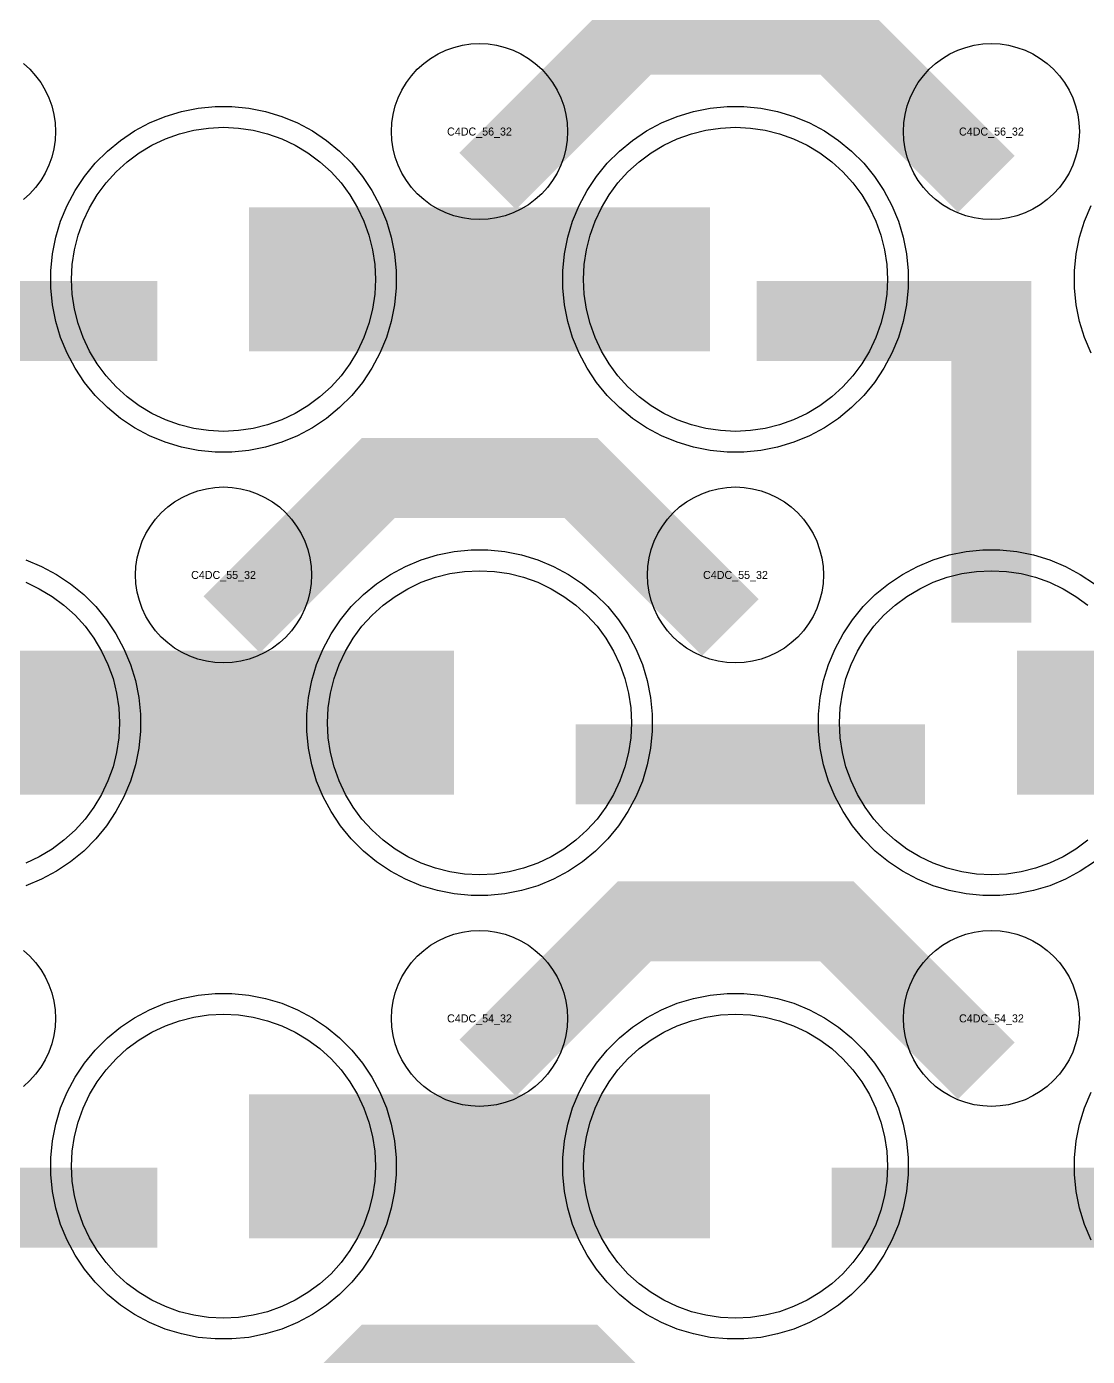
# Model space of a CAD drawing. Extents: x -11880 to 11880, y -14992 to 14992.
# Drawn here: x -1821.5 to -1490, y -7416.5 to -7001 of the extents above; entities that cross this region are included whole.
import ezdxf
from ezdxf.enums import TextEntityAlignment as Align

# ---------------------------------------------------------------- set-up
doc = ezdxf.new("R2010")
doc.units = 0
doc.header["$MEASUREMENT"] = 0
for name, color, linetype in [('GDS_775_DT_237', 138, 'CONTINUOUS'), ('RDL1_FS', 34, 'CONTINUOUS'), ('RDL_BS', 160, 'CONTINUOUS')]:
    doc.layers.add(name, color=color, linetype=linetype)

msp = doc.modelspace()

# ---------------------------------------------------------------- linework, layer by layer
at = {"layer": 'RDL1_FS', "color": 240, "true_color": 0xed1f24}
for points in [[(-1760, -7127.484), (-1764.657, -7127.255), (-1769.268, -7126.571), (-1773.791, -7125.439), (-1778.181, -7123.867), (-1782.395, -7121.875), (-1786.395, -7119.477), (-1790.14, -7116.699), (-1793.594, -7113.569), (-1796.724, -7110.115), (-1799.502, -7106.37), (-1801.9, -7102.37), (-1803.892, -7098.156), (-1805.464, -7093.766), (-1806.596, -7089.243), (-1807.28, -7084.632), (-1807.509, -7079.975), (-1807.28, -7075.318), (-1806.596, -7070.707), (-1805.464, -7066.184), (-1803.892, -7061.794), (-1801.9, -7057.58), (-1799.502, -7053.58), (-1796.724, -7049.835), (-1793.594, -7046.381), (-1790.14, -7043.251), (-1786.395, -7040.473), (-1782.395, -7038.075), (-1778.181, -7036.083), (-1773.791, -7034.511), (-1769.268, -7033.379), (-1764.657, -7032.695), (-1760, -7032.466), (-1755.343, -7032.695), (-1750.732, -7033.379), (-1746.209, -7034.511), (-1741.819, -7036.083), (-1737.605, -7038.075), (-1733.605, -7040.473), (-1729.86, -7043.251), (-1726.406, -7046.381), (-1723.276, -7049.835), (-1720.498, -7053.58), (-1718.1, -7057.58), (-1716.108, -7061.794), (-1714.536, -7066.184), (-1713.404, -7070.707), (-1712.72, -7075.318), (-1712.491, -7079.975), (-1712.72, -7084.632), (-1713.404, -7089.243), (-1714.536, -7093.766), (-1716.108, -7098.156), (-1718.1, -7102.37), (-1720.498, -7106.37), (-1723.276, -7110.115), (-1726.406, -7113.569), (-1729.86, -7116.699), (-1733.605, -7119.477), (-1737.605, -7121.875), (-1741.819, -7123.867), (-1746.209, -7125.439), (-1750.732, -7126.571), (-1755.343, -7127.255)], [(-1600, -7127.484), (-1604.657, -7127.255), (-1609.268, -7126.571), (-1613.791, -7125.439), (-1618.181, -7123.867), (-1622.395, -7121.875), (-1626.395, -7119.477), (-1630.14, -7116.699), (-1633.594, -7113.569), (-1636.724, -7110.115), (-1639.502, -7106.37), (-1641.9, -7102.37), (-1643.892, -7098.156), (-1645.464, -7093.766), (-1646.596, -7089.243), (-1647.28, -7084.632), (-1647.509, -7079.975), (-1647.28, -7075.318), (-1646.596, -7070.707), (-1645.464, -7066.184), (-1643.892, -7061.794), (-1641.9, -7057.58), (-1639.502, -7053.58), (-1636.724, -7049.835), (-1633.594, -7046.381), (-1630.14, -7043.251), (-1626.395, -7040.473), (-1622.395, -7038.075), (-1618.181, -7036.083), (-1613.791, -7034.511), (-1609.268, -7033.379), (-1604.657, -7032.695), (-1600, -7032.466), (-1595.343, -7032.695), (-1590.732, -7033.379), (-1586.209, -7034.511), (-1581.819, -7036.083), (-1577.605, -7038.075), (-1573.605, -7040.473), (-1569.86, -7043.251), (-1566.406, -7046.381), (-1563.276, -7049.835), (-1560.498, -7053.58), (-1558.1, -7057.58), (-1556.108, -7061.794), (-1554.536, -7066.184), (-1553.404, -7070.707), (-1552.72, -7075.318), (-1552.491, -7079.975), (-1552.72, -7084.632), (-1553.404, -7089.243), (-1554.536, -7093.766), (-1556.108, -7098.156), (-1558.1, -7102.37), (-1560.498, -7106.37), (-1563.276, -7110.115), (-1566.406, -7113.569), (-1569.86, -7116.699), (-1573.605, -7119.477), (-1577.605, -7121.875), (-1581.819, -7123.867), (-1586.209, -7125.439), (-1590.732, -7126.571), (-1595.343, -7127.255)], [(-1680, -7266.049), (-1684.657, -7265.82), (-1689.268, -7265.136), (-1693.791, -7264.004), (-1698.181, -7262.432), (-1702.395, -7260.44), (-1706.395, -7258.042), (-1710.14, -7255.264), (-1713.594, -7252.134), (-1716.724, -7248.68), (-1719.502, -7244.935), (-1721.9, -7240.935), (-1723.892, -7236.721), (-1725.464, -7232.331), (-1726.596, -7227.808), (-1727.28, -7223.197), (-1727.509, -7218.54), (-1727.28, -7213.883), (-1726.596, -7209.272), (-1725.464, -7204.749), (-1723.892, -7200.359), (-1721.9, -7196.145), (-1719.502, -7192.145), (-1716.724, -7188.4), (-1713.594, -7184.946), (-1710.14, -7181.816), (-1706.395, -7179.038), (-1702.395, -7176.64), (-1698.181, -7174.648), (-1693.791, -7173.076), (-1689.268, -7171.944), (-1684.657, -7171.26), (-1680, -7171.031), (-1675.343, -7171.26), (-1670.732, -7171.944), (-1666.209, -7173.076), (-1661.819, -7174.648), (-1657.605, -7176.64), (-1653.605, -7179.038), (-1649.86, -7181.816), (-1646.406, -7184.946), (-1643.276, -7188.4), (-1640.498, -7192.145), (-1638.1, -7196.145), (-1636.108, -7200.359), (-1634.536, -7204.749), (-1633.404, -7209.272), (-1632.72, -7213.883), (-1632.491, -7218.54), (-1632.72, -7223.197), (-1633.404, -7227.808), (-1634.536, -7232.331), (-1636.108, -7236.721), (-1638.1, -7240.935), (-1640.498, -7244.935), (-1643.276, -7248.68), (-1646.406, -7252.134), (-1649.86, -7255.264), (-1653.605, -7258.042), (-1657.605, -7260.44), (-1661.819, -7262.432), (-1666.209, -7264.004), (-1670.732, -7265.136), (-1675.343, -7265.82)]]:
    msp.add_lwpolyline(points, close=True, dxfattribs=at)
for points in [[(-1751.998, -7079.975, 45, 45, 0), (-1679.998, -7079.975, 45, 45, 0)], [(-1679.998, -7079.975, 45, 45, 0), (-1607.998, -7079.975, 45, 45, 0)], [(-1831.998, -7218.54, 45, 45, 0), (-1759.998, -7218.54, 45, 45, 0)], [(-1759.998, -7218.54, 45, 45, 0), (-1687.998, -7218.54, 45, 45, 0)], [(-1511.998, -7218.54, 45, 45, 0), (-1439.998, -7218.54, 45, 45, 0)]]:
    msp.add_lwpolyline(points, format="xyseb", dxfattribs=at)
for points in [[(-1489.86, -7255.264), (-1493.605, -7258.042), (-1497.605, -7260.44), (-1501.819, -7262.432), (-1506.209, -7264.004), (-1510.732, -7265.136), (-1515.343, -7265.82), (-1520, -7266.049), (-1524.657, -7265.82), (-1529.268, -7265.136), (-1533.791, -7264.004), (-1538.181, -7262.432), (-1542.395, -7260.44), (-1546.395, -7258.042), (-1550.14, -7255.264), (-1553.594, -7252.134), (-1556.724, -7248.68), (-1559.502, -7244.935), (-1561.9, -7240.935), (-1563.892, -7236.721), (-1565.464, -7232.331), (-1566.596, -7227.808), (-1567.28, -7223.197), (-1567.509, -7218.54), (-1567.28, -7213.883), (-1566.596, -7209.272), (-1565.464, -7204.749), (-1563.892, -7200.359), (-1561.9, -7196.145), (-1559.502, -7192.145), (-1556.724, -7188.4), (-1553.594, -7184.946), (-1550.14, -7181.816), (-1546.395, -7179.038), (-1542.395, -7176.64), (-1538.181, -7174.648), (-1533.791, -7173.076), (-1529.268, -7171.944), (-1524.657, -7171.26), (-1520, -7171.031), (-1515.343, -7171.26), (-1510.732, -7171.944), (-1506.209, -7173.076), (-1501.819, -7174.648), (-1497.605, -7176.64), (-1493.605, -7179.038), (-1489.86, -7181.816)], [(-1821.819, -7174.648), (-1817.605, -7176.64), (-1813.605, -7179.038), (-1809.86, -7181.816), (-1806.406, -7184.946), (-1803.276, -7188.4), (-1800.498, -7192.145), (-1798.1, -7196.145), (-1796.108, -7200.359), (-1794.536, -7204.749), (-1793.404, -7209.272), (-1792.72, -7213.883), (-1792.491, -7218.54), (-1792.72, -7223.197), (-1793.404, -7227.808), (-1794.536, -7232.331), (-1796.108, -7236.721), (-1798.1, -7240.935), (-1800.498, -7244.935), (-1803.276, -7248.68), (-1806.406, -7252.134), (-1809.86, -7255.264), (-1813.605, -7258.042), (-1817.605, -7260.44), (-1821.819, -7262.432)]]:
    msp.add_lwpolyline(points, dxfattribs=at)
at = {"layer": 'RDL1_FS'}
for points in [[(-1760, -7404.614), (-1764.657, -7404.385), (-1769.268, -7403.701), (-1773.791, -7402.569), (-1778.181, -7400.997), (-1782.395, -7399.005), (-1786.395, -7396.607), (-1790.14, -7393.829), (-1793.594, -7390.699), (-1796.724, -7387.245), (-1799.502, -7383.5), (-1801.9, -7379.5), (-1803.892, -7375.286), (-1805.464, -7370.896), (-1806.596, -7366.373), (-1807.28, -7361.762), (-1807.509, -7357.105), (-1807.28, -7352.448), (-1806.596, -7347.837), (-1805.464, -7343.314), (-1803.892, -7338.924), (-1801.9, -7334.71), (-1799.502, -7330.71), (-1796.724, -7326.965), (-1793.594, -7323.511), (-1790.14, -7320.381), (-1786.395, -7317.603), (-1782.395, -7315.205), (-1778.181, -7313.213), (-1773.791, -7311.641), (-1769.268, -7310.509), (-1764.657, -7309.825), (-1760, -7309.596), (-1755.343, -7309.825), (-1750.732, -7310.509), (-1746.209, -7311.641), (-1741.819, -7313.213), (-1737.605, -7315.205), (-1733.605, -7317.603), (-1729.86, -7320.381), (-1726.406, -7323.511), (-1723.276, -7326.965), (-1720.498, -7330.71), (-1718.1, -7334.71), (-1716.108, -7338.924), (-1714.536, -7343.314), (-1713.404, -7347.837), (-1712.72, -7352.448), (-1712.491, -7357.105), (-1712.72, -7361.762), (-1713.404, -7366.373), (-1714.536, -7370.896), (-1716.108, -7375.286), (-1718.1, -7379.5), (-1720.498, -7383.5), (-1723.276, -7387.245), (-1726.406, -7390.699), (-1729.86, -7393.829), (-1733.605, -7396.607), (-1737.605, -7399.005), (-1741.819, -7400.997), (-1746.209, -7402.569), (-1750.732, -7403.701), (-1755.343, -7404.385)], [(-1600, -7404.614), (-1604.657, -7404.385), (-1609.268, -7403.701), (-1613.791, -7402.569), (-1618.181, -7400.997), (-1622.395, -7399.005), (-1626.395, -7396.607), (-1630.14, -7393.829), (-1633.594, -7390.699), (-1636.724, -7387.245), (-1639.502, -7383.5), (-1641.9, -7379.5), (-1643.892, -7375.286), (-1645.464, -7370.896), (-1646.596, -7366.373), (-1647.28, -7361.762), (-1647.509, -7357.105), (-1647.28, -7352.448), (-1646.596, -7347.837), (-1645.464, -7343.314), (-1643.892, -7338.924), (-1641.9, -7334.71), (-1639.502, -7330.71), (-1636.724, -7326.965), (-1633.594, -7323.511), (-1630.14, -7320.381), (-1626.395, -7317.603), (-1622.395, -7315.205), (-1618.181, -7313.213), (-1613.791, -7311.641), (-1609.268, -7310.509), (-1604.657, -7309.825), (-1600, -7309.596), (-1595.343, -7309.825), (-1590.732, -7310.509), (-1586.209, -7311.641), (-1581.819, -7313.213), (-1577.605, -7315.205), (-1573.605, -7317.603), (-1569.86, -7320.381), (-1566.406, -7323.511), (-1563.276, -7326.965), (-1560.498, -7330.71), (-1558.1, -7334.71), (-1556.108, -7338.924), (-1554.536, -7343.314), (-1553.404, -7347.837), (-1552.72, -7352.448), (-1552.491, -7357.105), (-1552.72, -7361.762), (-1553.404, -7366.373), (-1554.536, -7370.896), (-1556.108, -7375.286), (-1558.1, -7379.5), (-1560.498, -7383.5), (-1563.276, -7387.245), (-1566.406, -7390.699), (-1569.86, -7393.829), (-1573.605, -7396.607), (-1577.605, -7399.005), (-1581.819, -7400.997), (-1586.209, -7402.569), (-1590.732, -7403.701), (-1595.343, -7404.385)]]:
    msp.add_lwpolyline(points, close=True, dxfattribs=at)
for points in [[(-1751.998, -7357.105, 45, 45, 0), (-1679.998, -7357.105, 45, 45, 0)], [(-1679.998, -7357.105, 45, 45, 0), (-1607.998, -7357.105, 45, 45, 0)]]:
    msp.add_lwpolyline(points, format="xyseb", dxfattribs=at)
at = {"layer": 'RDL_BS'}
for points in [[(-1677.438, -7049.289, 25, 25, 0), (-1631.623, -7003.474, 25, 25, 0), (-1598.07, -7003.474, 25, 25, 0)], [(-1521.599, -7050.188, 25, 25, 0), (-1568.313, -7003.474, 25, 25, 0), (-1598.071, -7003.474, 25, 25, 0)], [(-1520, -7110.957, 25, 25, 0), (-1520, -7156.577, 25, 25, 0)], [(-1757.438, -7187.854, 25, 25, 0), (-1711.623, -7142.039, 25, 25, 0), (-1678.07, -7142.039, 25, 25, 0)], [(-1601.599, -7188.753, 25, 25, 0), (-1648.313, -7142.039, 25, 25, 0), (-1678.071, -7142.039, 25, 25, 0)], [(-1677.438, -7326.419, 25, 25, 0), (-1631.623, -7280.604, 25, 25, 0), (-1598.07, -7280.604, 25, 25, 0)], [(-1521.599, -7327.318, 25, 25, 0), (-1568.313, -7280.604, 25, 25, 0), (-1598.071, -7280.604, 25, 25, 0)], [(-1889.984, -7370.118, 25, 25, 0), (-1780.719, -7370.118, 25, 25, 0)], [(-1569.984, -7370.118, 25, 25, 0), (-1460.719, -7370.118, 25, 25, 0)], [(-1757.438, -7464.984, 25, 25, 0), (-1711.623, -7419.169, 25, 25, 0), (-1678.07, -7419.169, 25, 25, 0)], [(-1601.599, -7465.883, 25, 25, 0), (-1648.313, -7419.169, 25, 25, 0), (-1678.071, -7419.169, 25, 25, 0)]]:
    msp.add_lwpolyline(points, format="xyseb", dxfattribs=at)
for points in [[(-1680, -7061.281), (-1682.693, -7061.149), (-1685.365, -7060.753), (-1687.984, -7060.096), (-1690.519, -7059.189), (-1692.956, -7058.037), (-1695.28, -7056.644), (-1697.443, -7055.041), (-1699.442, -7053.229), (-1701.254, -7051.23), (-1702.857, -7049.067), (-1704.25, -7046.743), (-1705.402, -7044.306), (-1706.309, -7041.771), (-1706.966, -7039.152), (-1707.362, -7036.48), (-1707.494, -7033.787), (-1707.362, -7031.094), (-1706.966, -7028.422), (-1706.309, -7025.803), (-1705.402, -7023.268), (-1704.25, -7020.831), (-1702.857, -7018.507), (-1701.254, -7016.344), (-1699.442, -7014.345), (-1697.443, -7012.533), (-1695.28, -7010.93), (-1692.956, -7009.537), (-1690.519, -7008.385), (-1687.984, -7007.478), (-1685.365, -7006.821), (-1682.693, -7006.425), (-1680, -7006.293), (-1677.307, -7006.425), (-1674.635, -7006.821), (-1672.016, -7007.478), (-1669.481, -7008.385), (-1667.044, -7009.537), (-1664.72, -7010.93), (-1662.557, -7012.533), (-1660.558, -7014.345), (-1658.746, -7016.344), (-1657.143, -7018.507), (-1655.75, -7020.831), (-1654.598, -7023.268), (-1653.691, -7025.803), (-1653.034, -7028.422), (-1652.638, -7031.094), (-1652.506, -7033.787), (-1652.638, -7036.48), (-1653.034, -7039.152), (-1653.691, -7041.771), (-1654.598, -7044.306), (-1655.75, -7046.743), (-1657.143, -7049.067), (-1658.746, -7051.23), (-1660.558, -7053.229), (-1662.557, -7055.041), (-1664.72, -7056.644), (-1667.044, -7058.037), (-1669.481, -7059.189), (-1672.016, -7060.096), (-1674.635, -7060.753), (-1677.307, -7061.149)], [(-1520, -7061.281), (-1522.693, -7061.149), (-1525.365, -7060.753), (-1527.984, -7060.096), (-1530.519, -7059.189), (-1532.956, -7058.037), (-1535.28, -7056.644), (-1537.443, -7055.041), (-1539.442, -7053.229), (-1541.254, -7051.23), (-1542.857, -7049.067), (-1544.25, -7046.743), (-1545.402, -7044.306), (-1546.309, -7041.771), (-1546.966, -7039.152), (-1547.362, -7036.48), (-1547.494, -7033.787), (-1547.362, -7031.094), (-1546.966, -7028.422), (-1546.309, -7025.803), (-1545.402, -7023.268), (-1544.25, -7020.831), (-1542.857, -7018.507), (-1541.254, -7016.344), (-1539.442, -7014.345), (-1537.443, -7012.533), (-1535.28, -7010.93), (-1532.956, -7009.537), (-1530.519, -7008.385), (-1527.984, -7007.478), (-1525.365, -7006.821), (-1522.693, -7006.425), (-1520, -7006.293), (-1517.307, -7006.425), (-1514.635, -7006.821), (-1512.016, -7007.478), (-1509.481, -7008.385), (-1507.044, -7009.537), (-1504.72, -7010.93), (-1502.557, -7012.533), (-1500.558, -7014.345), (-1498.746, -7016.344), (-1497.143, -7018.507), (-1495.75, -7020.831), (-1494.598, -7023.268), (-1493.691, -7025.803), (-1493.034, -7028.422), (-1492.638, -7031.094), (-1492.506, -7033.787), (-1492.638, -7036.48), (-1493.034, -7039.152), (-1493.691, -7041.771), (-1494.598, -7044.306), (-1495.75, -7046.743), (-1497.143, -7049.067), (-1498.746, -7051.23), (-1500.558, -7053.229), (-1502.557, -7055.041), (-1504.72, -7056.644), (-1507.044, -7058.037), (-1509.481, -7059.189), (-1512.016, -7060.096), (-1514.635, -7060.753), (-1517.307, -7061.149)], [(-1760, -7199.846), (-1762.693, -7199.714), (-1765.365, -7199.318), (-1767.984, -7198.661), (-1770.519, -7197.754), (-1772.956, -7196.602), (-1775.28, -7195.209), (-1777.443, -7193.606), (-1779.442, -7191.794), (-1781.254, -7189.795), (-1782.857, -7187.632), (-1784.25, -7185.308), (-1785.402, -7182.871), (-1786.309, -7180.336), (-1786.966, -7177.717), (-1787.362, -7175.045), (-1787.494, -7172.352), (-1787.362, -7169.659), (-1786.966, -7166.987), (-1786.309, -7164.368), (-1785.402, -7161.833), (-1784.25, -7159.396), (-1782.857, -7157.072), (-1781.254, -7154.909), (-1779.442, -7152.91), (-1777.443, -7151.098), (-1775.28, -7149.495), (-1772.956, -7148.102), (-1770.519, -7146.95), (-1767.984, -7146.043), (-1765.365, -7145.386), (-1762.693, -7144.99), (-1760, -7144.858), (-1757.307, -7144.99), (-1754.635, -7145.386), (-1752.016, -7146.043), (-1749.481, -7146.95), (-1747.044, -7148.102), (-1744.72, -7149.495), (-1742.557, -7151.098), (-1740.558, -7152.91), (-1738.746, -7154.909), (-1737.143, -7157.072), (-1735.75, -7159.396), (-1734.598, -7161.833), (-1733.691, -7164.368), (-1733.034, -7166.987), (-1732.638, -7169.659), (-1732.506, -7172.352), (-1732.638, -7175.045), (-1733.034, -7177.717), (-1733.691, -7180.336), (-1734.598, -7182.871), (-1735.75, -7185.308), (-1737.143, -7187.632), (-1738.746, -7189.795), (-1740.558, -7191.794), (-1742.557, -7193.606), (-1744.72, -7195.209), (-1747.044, -7196.602), (-1749.481, -7197.754), (-1752.016, -7198.661), (-1754.635, -7199.318), (-1757.307, -7199.714)], [(-1600, -7199.846), (-1602.693, -7199.714), (-1605.365, -7199.318), (-1607.984, -7198.661), (-1610.519, -7197.754), (-1612.956, -7196.602), (-1615.28, -7195.209), (-1617.443, -7193.606), (-1619.442, -7191.794), (-1621.254, -7189.795), (-1622.857, -7187.632), (-1624.25, -7185.308), (-1625.402, -7182.871), (-1626.309, -7180.336), (-1626.966, -7177.717), (-1627.362, -7175.045), (-1627.494, -7172.352), (-1627.362, -7169.659), (-1626.966, -7166.987), (-1626.309, -7164.368), (-1625.402, -7161.833), (-1624.25, -7159.396), (-1622.857, -7157.072), (-1621.254, -7154.909), (-1619.442, -7152.91), (-1617.443, -7151.098), (-1615.28, -7149.495), (-1612.956, -7148.102), (-1610.519, -7146.95), (-1607.984, -7146.043), (-1605.365, -7145.386), (-1602.693, -7144.99), (-1600, -7144.858), (-1597.307, -7144.99), (-1594.635, -7145.386), (-1592.016, -7146.043), (-1589.481, -7146.95), (-1587.044, -7148.102), (-1584.72, -7149.495), (-1582.557, -7151.098), (-1580.558, -7152.91), (-1578.746, -7154.909), (-1577.143, -7157.072), (-1575.75, -7159.396), (-1574.598, -7161.833), (-1573.691, -7164.368), (-1573.034, -7166.987), (-1572.638, -7169.659), (-1572.506, -7172.352), (-1572.638, -7175.045), (-1573.034, -7177.717), (-1573.691, -7180.336), (-1574.598, -7182.871), (-1575.75, -7185.308), (-1577.143, -7187.632), (-1578.746, -7189.795), (-1580.558, -7191.794), (-1582.557, -7193.606), (-1584.72, -7195.209), (-1587.044, -7196.602), (-1589.481, -7197.754), (-1592.016, -7198.661), (-1594.635, -7199.318), (-1597.307, -7199.714)], [(-1680, -7338.411), (-1682.693, -7338.279), (-1685.365, -7337.883), (-1687.984, -7337.226), (-1690.519, -7336.319), (-1692.956, -7335.167), (-1695.28, -7333.774), (-1697.443, -7332.171), (-1699.442, -7330.359), (-1701.254, -7328.36), (-1702.857, -7326.197), (-1704.25, -7323.873), (-1705.402, -7321.436), (-1706.309, -7318.901), (-1706.966, -7316.282), (-1707.362, -7313.61), (-1707.494, -7310.917), (-1707.362, -7308.224), (-1706.966, -7305.552), (-1706.309, -7302.933), (-1705.402, -7300.398), (-1704.25, -7297.961), (-1702.857, -7295.637), (-1701.254, -7293.474), (-1699.442, -7291.475), (-1697.443, -7289.663), (-1695.28, -7288.06), (-1692.956, -7286.667), (-1690.519, -7285.515), (-1687.984, -7284.608), (-1685.365, -7283.951), (-1682.693, -7283.555), (-1680, -7283.423), (-1677.307, -7283.555), (-1674.635, -7283.951), (-1672.016, -7284.608), (-1669.481, -7285.515), (-1667.044, -7286.667), (-1664.72, -7288.06), (-1662.557, -7289.663), (-1660.558, -7291.475), (-1658.746, -7293.474), (-1657.143, -7295.637), (-1655.75, -7297.961), (-1654.598, -7300.398), (-1653.691, -7302.933), (-1653.034, -7305.552), (-1652.638, -7308.224), (-1652.506, -7310.917), (-1652.638, -7313.61), (-1653.034, -7316.282), (-1653.691, -7318.901), (-1654.598, -7321.436), (-1655.75, -7323.873), (-1657.143, -7326.197), (-1658.746, -7328.36), (-1660.558, -7330.359), (-1662.557, -7332.171), (-1664.72, -7333.774), (-1667.044, -7335.167), (-1669.481, -7336.319), (-1672.016, -7337.226), (-1674.635, -7337.883), (-1677.307, -7338.279)], [(-1520, -7338.411), (-1522.693, -7338.279), (-1525.365, -7337.883), (-1527.984, -7337.226), (-1530.519, -7336.319), (-1532.956, -7335.167), (-1535.28, -7333.774), (-1537.443, -7332.171), (-1539.442, -7330.359), (-1541.254, -7328.36), (-1542.857, -7326.197), (-1544.25, -7323.873), (-1545.402, -7321.436), (-1546.309, -7318.901), (-1546.966, -7316.282), (-1547.362, -7313.61), (-1547.494, -7310.917), (-1547.362, -7308.224), (-1546.966, -7305.552), (-1546.309, -7302.933), (-1545.402, -7300.398), (-1544.25, -7297.961), (-1542.857, -7295.637), (-1541.254, -7293.474), (-1539.442, -7291.475), (-1537.443, -7289.663), (-1535.28, -7288.06), (-1532.956, -7286.667), (-1530.519, -7285.515), (-1527.984, -7284.608), (-1525.365, -7283.951), (-1522.693, -7283.555), (-1520, -7283.423), (-1517.307, -7283.555), (-1514.635, -7283.951), (-1512.016, -7284.608), (-1509.481, -7285.515), (-1507.044, -7286.667), (-1504.72, -7288.06), (-1502.557, -7289.663), (-1500.558, -7291.475), (-1498.746, -7293.474), (-1497.143, -7295.637), (-1495.75, -7297.961), (-1494.598, -7300.398), (-1493.691, -7302.933), (-1493.034, -7305.552), (-1492.638, -7308.224), (-1492.506, -7310.917), (-1492.638, -7313.61), (-1493.034, -7316.282), (-1493.691, -7318.901), (-1494.598, -7321.436), (-1495.75, -7323.873), (-1497.143, -7326.197), (-1498.746, -7328.36), (-1500.558, -7330.359), (-1502.557, -7332.171), (-1504.72, -7333.774), (-1507.044, -7335.167), (-1509.481, -7336.319), (-1512.016, -7337.226), (-1514.635, -7337.883), (-1517.307, -7338.279)], [(-1762.644, -7411.105), (-1767.938, -7410.588), (-1773.165, -7409.542), (-1778.205, -7408.011), (-1783.115, -7405.98), (-1787.777, -7403.488), (-1792.191, -7400.541), (-1796.292, -7397.179), (-1800.074, -7393.397), (-1803.436, -7389.296), (-1806.383, -7384.882), (-1808.875, -7380.22), (-1810.906, -7375.31), (-1812.437, -7370.27), (-1813.483, -7365.043), (-1814, -7359.749), (-1814, -7354.461), (-1813.483, -7349.167), (-1812.437, -7343.94), (-1810.906, -7338.9), (-1808.875, -7333.99), (-1806.383, -7329.328), (-1803.436, -7324.914), (-1800.074, -7320.813), (-1796.292, -7317.031), (-1792.191, -7313.669), (-1787.777, -7310.722), (-1783.115, -7308.23), (-1778.205, -7306.199), (-1773.165, -7304.668), (-1767.938, -7303.622), (-1762.644, -7303.105), (-1757.356, -7303.105), (-1752.062, -7303.622), (-1746.835, -7304.668), (-1741.795, -7306.199), (-1736.885, -7308.23), (-1732.223, -7310.722), (-1727.809, -7313.669), (-1723.708, -7317.031), (-1719.926, -7320.813), (-1716.564, -7324.914), (-1713.617, -7329.328), (-1711.125, -7333.99), (-1709.094, -7338.9), (-1707.563, -7343.94), (-1706.517, -7349.167), (-1706, -7354.461), (-1706, -7359.749), (-1706.517, -7365.043), (-1707.563, -7370.27), (-1709.094, -7375.31), (-1711.125, -7380.22), (-1713.617, -7384.882), (-1716.564, -7389.296), (-1719.926, -7393.397), (-1723.708, -7397.179), (-1727.809, -7400.541), (-1732.223, -7403.488), (-1736.885, -7405.98), (-1741.795, -7408.011), (-1746.835, -7409.542), (-1752.062, -7410.588), (-1757.356, -7411.105)], [(-1602.644, -7411.105), (-1607.938, -7410.588), (-1613.165, -7409.542), (-1618.205, -7408.011), (-1623.115, -7405.98), (-1627.777, -7403.488), (-1632.191, -7400.541), (-1636.292, -7397.179), (-1640.074, -7393.397), (-1643.436, -7389.296), (-1646.383, -7384.882), (-1648.875, -7380.22), (-1650.906, -7375.31), (-1652.437, -7370.27), (-1653.483, -7365.043), (-1654, -7359.749), (-1654, -7354.461), (-1653.483, -7349.167), (-1652.437, -7343.94), (-1650.906, -7338.9), (-1648.875, -7333.99), (-1646.383, -7329.328), (-1643.436, -7324.914), (-1640.074, -7320.813), (-1636.292, -7317.031), (-1632.191, -7313.669), (-1627.777, -7310.722), (-1623.115, -7308.23), (-1618.205, -7306.199), (-1613.165, -7304.668), (-1607.938, -7303.622), (-1602.644, -7303.105), (-1597.356, -7303.105), (-1592.062, -7303.622), (-1586.835, -7304.668), (-1581.795, -7306.199), (-1576.885, -7308.23), (-1572.223, -7310.722), (-1567.809, -7313.669), (-1563.708, -7317.031), (-1559.926, -7320.813), (-1556.564, -7324.914), (-1553.617, -7329.328), (-1551.125, -7333.99), (-1549.094, -7338.9), (-1547.563, -7343.94), (-1546.517, -7349.167), (-1546, -7354.461), (-1546, -7359.749), (-1546.517, -7365.043), (-1547.563, -7370.27), (-1549.094, -7375.31), (-1551.125, -7380.22), (-1553.617, -7384.882), (-1556.564, -7389.296), (-1559.926, -7393.397), (-1563.708, -7397.179), (-1567.809, -7400.541), (-1572.223, -7403.488), (-1576.885, -7405.98), (-1581.795, -7408.011), (-1586.835, -7409.542), (-1592.062, -7410.588), (-1597.356, -7411.105)]]:
    msp.add_lwpolyline(points, close=True, dxfattribs=at)
for points in [[(-1822.557, -7012.533), (-1820.558, -7014.345), (-1818.746, -7016.344), (-1817.143, -7018.507), (-1815.75, -7020.831), (-1814.598, -7023.268), (-1813.691, -7025.803), (-1813.034, -7028.422), (-1812.638, -7031.094), (-1812.506, -7033.787), (-1812.638, -7036.48), (-1813.034, -7039.152), (-1813.691, -7041.771), (-1814.598, -7044.306), (-1815.75, -7046.743), (-1817.143, -7049.067), (-1818.746, -7051.23), (-1820.558, -7053.229), (-1822.557, -7055.041)], [(-1488.875, -7103.09), (-1490.906, -7098.18), (-1492.437, -7093.14), (-1493.483, -7087.913), (-1494, -7082.619), (-1494, -7077.331), (-1493.483, -7072.037), (-1492.437, -7066.81), (-1490.906, -7061.77), (-1488.875, -7056.86)], [(-1822.557, -7289.663), (-1820.558, -7291.475), (-1818.746, -7293.474), (-1817.143, -7295.637), (-1815.75, -7297.961), (-1814.598, -7300.398), (-1813.691, -7302.933), (-1813.034, -7305.552), (-1812.638, -7308.224), (-1812.506, -7310.917), (-1812.638, -7313.61), (-1813.034, -7316.282), (-1813.691, -7318.901), (-1814.598, -7321.436), (-1815.75, -7323.873), (-1817.143, -7326.197), (-1818.746, -7328.36), (-1820.558, -7330.359), (-1822.557, -7332.171)], [(-1488.875, -7380.22), (-1490.906, -7375.31), (-1492.437, -7370.27), (-1493.483, -7365.043), (-1494, -7359.749), (-1494, -7354.461), (-1493.483, -7349.167), (-1492.437, -7343.94), (-1490.906, -7338.9), (-1488.875, -7333.99)]]:
    msp.add_lwpolyline(points, dxfattribs=at)
at = {"layer": 'RDL_BS', "color": 240, "true_color": 0xed1f24}
for points in [[(-1762.644, -7133.975), (-1767.938, -7133.458), (-1773.165, -7132.412), (-1778.205, -7130.881), (-1783.115, -7128.85), (-1787.777, -7126.358), (-1792.191, -7123.411), (-1796.292, -7120.049), (-1800.074, -7116.267), (-1803.436, -7112.166), (-1806.383, -7107.752), (-1808.875, -7103.09), (-1810.906, -7098.18), (-1812.437, -7093.14), (-1813.483, -7087.913), (-1814, -7082.619), (-1814, -7077.331), (-1813.483, -7072.037), (-1812.437, -7066.81), (-1810.906, -7061.77), (-1808.875, -7056.86), (-1806.383, -7052.198), (-1803.436, -7047.784), (-1800.074, -7043.683), (-1796.292, -7039.901), (-1792.191, -7036.539), (-1787.777, -7033.592), (-1783.115, -7031.1), (-1778.205, -7029.069), (-1773.165, -7027.538), (-1767.938, -7026.492), (-1762.644, -7025.975), (-1757.356, -7025.975), (-1752.062, -7026.492), (-1746.835, -7027.538), (-1741.795, -7029.069), (-1736.885, -7031.1), (-1732.223, -7033.592), (-1727.809, -7036.539), (-1723.708, -7039.901), (-1719.926, -7043.683), (-1716.564, -7047.784), (-1713.617, -7052.198), (-1711.125, -7056.86), (-1709.094, -7061.77), (-1707.563, -7066.81), (-1706.517, -7072.037), (-1706, -7077.331), (-1706, -7082.619), (-1706.517, -7087.913), (-1707.563, -7093.14), (-1709.094, -7098.18), (-1711.125, -7103.09), (-1713.617, -7107.752), (-1716.564, -7112.166), (-1719.926, -7116.267), (-1723.708, -7120.049), (-1727.809, -7123.411), (-1732.223, -7126.358), (-1736.885, -7128.85), (-1741.795, -7130.881), (-1746.835, -7132.412), (-1752.062, -7133.458), (-1757.356, -7133.975)], [(-1602.644, -7133.975), (-1607.938, -7133.458), (-1613.165, -7132.412), (-1618.205, -7130.881), (-1623.115, -7128.85), (-1627.777, -7126.358), (-1632.191, -7123.411), (-1636.292, -7120.049), (-1640.074, -7116.267), (-1643.436, -7112.166), (-1646.383, -7107.752), (-1648.875, -7103.09), (-1650.906, -7098.18), (-1652.437, -7093.14), (-1653.483, -7087.913), (-1654, -7082.619), (-1654, -7077.331), (-1653.483, -7072.037), (-1652.437, -7066.81), (-1650.906, -7061.77), (-1648.875, -7056.86), (-1646.383, -7052.198), (-1643.436, -7047.784), (-1640.074, -7043.683), (-1636.292, -7039.901), (-1632.191, -7036.539), (-1627.777, -7033.592), (-1623.115, -7031.1), (-1618.205, -7029.069), (-1613.165, -7027.538), (-1607.938, -7026.492), (-1602.644, -7025.975), (-1597.356, -7025.975), (-1592.062, -7026.492), (-1586.835, -7027.538), (-1581.795, -7029.069), (-1576.885, -7031.1), (-1572.223, -7033.592), (-1567.809, -7036.539), (-1563.708, -7039.901), (-1559.926, -7043.683), (-1556.564, -7047.784), (-1553.617, -7052.198), (-1551.125, -7056.86), (-1549.094, -7061.77), (-1547.563, -7066.81), (-1546.517, -7072.037), (-1546, -7077.331), (-1546, -7082.619), (-1546.517, -7087.913), (-1547.563, -7093.14), (-1549.094, -7098.18), (-1551.125, -7103.09), (-1553.617, -7107.752), (-1556.564, -7112.166), (-1559.926, -7116.267), (-1563.708, -7120.049), (-1567.809, -7123.411), (-1572.223, -7126.358), (-1576.885, -7128.85), (-1581.795, -7130.881), (-1586.835, -7132.412), (-1592.062, -7133.458), (-1597.356, -7133.975)], [(-1682.644, -7272.54), (-1687.938, -7272.023), (-1693.165, -7270.977), (-1698.205, -7269.446), (-1703.115, -7267.415), (-1707.777, -7264.923), (-1712.191, -7261.976), (-1716.292, -7258.614), (-1720.074, -7254.832), (-1723.436, -7250.731), (-1726.383, -7246.317), (-1728.875, -7241.655), (-1730.906, -7236.745), (-1732.437, -7231.705), (-1733.483, -7226.478), (-1734, -7221.184), (-1734, -7215.896), (-1733.483, -7210.602), (-1732.437, -7205.375), (-1730.906, -7200.335), (-1728.875, -7195.425), (-1726.383, -7190.763), (-1723.436, -7186.349), (-1720.074, -7182.248), (-1716.292, -7178.466), (-1712.191, -7175.104), (-1707.777, -7172.157), (-1703.115, -7169.665), (-1698.205, -7167.634), (-1693.165, -7166.103), (-1687.938, -7165.057), (-1682.644, -7164.54), (-1677.356, -7164.54), (-1672.062, -7165.057), (-1666.835, -7166.103), (-1661.795, -7167.634), (-1656.885, -7169.665), (-1652.223, -7172.157), (-1647.809, -7175.104), (-1643.708, -7178.466), (-1639.926, -7182.248), (-1636.564, -7186.349), (-1633.617, -7190.763), (-1631.125, -7195.425), (-1629.094, -7200.335), (-1627.563, -7205.375), (-1626.517, -7210.602), (-1626, -7215.896), (-1626, -7221.184), (-1626.517, -7226.478), (-1627.563, -7231.705), (-1629.094, -7236.745), (-1631.125, -7241.655), (-1633.617, -7246.317), (-1636.564, -7250.731), (-1639.926, -7254.832), (-1643.708, -7258.614), (-1647.809, -7261.976), (-1652.223, -7264.923), (-1656.885, -7267.415), (-1661.795, -7269.446), (-1666.835, -7270.977), (-1672.062, -7272.023), (-1677.356, -7272.54)]]:
    msp.add_lwpolyline(points, close=True, dxfattribs=at)
for points in [[(-1520, -7187.265, 25, 25, 0), (-1520, -7080.488, 25, 25, 0)], [(-1889.984, -7092.988, 25, 25, 0), (-1780.719, -7092.988, 25, 25, 0)], [(-1507.5, -7092.988, 25, 25, 0), (-1593.333, -7092.988, 25, 25, 0)], [(-1547.056, -7092.988, 25, 25, 0), (-1588.26, -7092.988, 25, 25, 0)], [(-1649.984, -7231.553, 25, 25, 0), (-1540.719, -7231.553, 25, 25, 0)]]:
    msp.add_lwpolyline(points, format="xyseb", dxfattribs=at)
for points in [[(-1821.795, -7167.634), (-1816.885, -7169.665), (-1812.223, -7172.157), (-1807.809, -7175.104), (-1803.708, -7178.466), (-1799.926, -7182.248), (-1796.564, -7186.349), (-1793.617, -7190.763), (-1791.125, -7195.425), (-1789.094, -7200.335), (-1787.563, -7205.375), (-1786.517, -7210.602), (-1786, -7215.896), (-1786, -7221.184), (-1786.517, -7226.478), (-1787.563, -7231.705), (-1789.094, -7236.745), (-1791.125, -7241.655), (-1793.617, -7246.317), (-1796.564, -7250.731), (-1799.926, -7254.832), (-1803.708, -7258.614), (-1807.809, -7261.976), (-1812.223, -7264.923), (-1816.885, -7267.415), (-1821.795, -7269.446)], [(-1487.809, -7261.976), (-1492.223, -7264.923), (-1496.885, -7267.415), (-1501.795, -7269.446), (-1506.835, -7270.977), (-1512.062, -7272.023), (-1517.356, -7272.54), (-1522.644, -7272.54), (-1527.938, -7272.023), (-1533.165, -7270.977), (-1538.205, -7269.446), (-1543.115, -7267.415), (-1547.777, -7264.923), (-1552.191, -7261.976), (-1556.292, -7258.614), (-1560.074, -7254.832), (-1563.436, -7250.731), (-1566.383, -7246.317), (-1568.875, -7241.655), (-1570.906, -7236.745), (-1572.437, -7231.705), (-1573.483, -7226.478), (-1574, -7221.184), (-1574, -7215.896), (-1573.483, -7210.602), (-1572.437, -7205.375), (-1570.906, -7200.335), (-1568.875, -7195.425), (-1566.383, -7190.763), (-1563.436, -7186.349), (-1560.074, -7182.248), (-1556.292, -7178.466), (-1552.191, -7175.104), (-1547.777, -7172.157), (-1543.115, -7169.665), (-1538.205, -7167.634), (-1533.165, -7166.103), (-1527.938, -7165.057), (-1522.644, -7164.54), (-1517.356, -7164.54), (-1512.062, -7165.057), (-1506.835, -7166.103), (-1501.795, -7167.634), (-1496.885, -7169.665), (-1492.223, -7172.157), (-1487.809, -7175.104)]]:
    msp.add_lwpolyline(points, dxfattribs=at)

# ---------------------------------------------------------------- texts
at = {"layer": 'GDS_775_DT_237'}
for s, p in [('C4DC_56_32', (-1680, -7033.787)), ('C4DC_56_32', (-1680, -7033.787)), ('C4DC_56_32', (-1520, -7033.787)), ('C4DC_56_32', (-1520, -7033.787)), ('C4DC_55_32', (-1760, -7172.352)), ('C4DC_55_32', (-1760, -7172.352)), ('C4DC_55_32', (-1600, -7172.352)), ('C4DC_55_32', (-1600, -7172.352)), ('C4DC_54_32', (-1680, -7310.917)), ('C4DC_54_32', (-1680, -7310.917)), ('C4DC_54_32', (-1520, -7310.917)), ('C4DC_54_32', (-1520, -7310.917))]:
    msp.add_text(s, height=2.5, dxfattribs=at).set_placement(p, align=Align.MIDDLE_CENTER)

doc.saveas('drawing.dxf')
